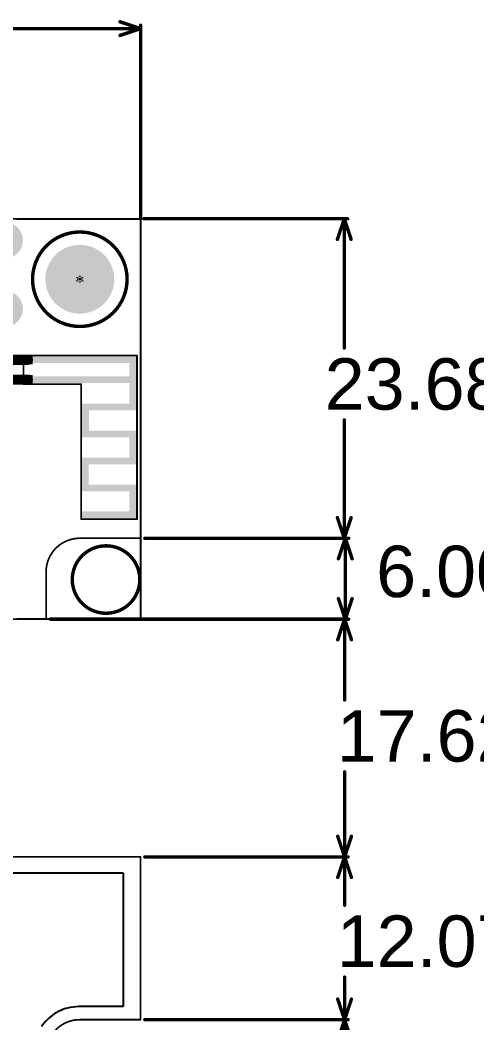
# Model space of a CAD drawing. Header units: inches. Extents: x -21 to 276, y -5 to 220.
# Drawn here: x 100.6 to 134.4, y 35.9 to 110.2 of the extents above; entities that cross this region are included whole.
import ezdxf

# ---------------------------------------------------------------- set-up
doc = ezdxf.new("R2010")
doc.units = ezdxf.units.IN
for name, color, linetype in [('Board_Outline', 216, 'Continuous'), ('Bottom Layer', 5, 'Continuous'), ('Bottom Solder', 6, 'Continuous'), ('Dimensions', 6, 'Continuous'), ('Drill Drawing', 1, 'Continuous'), ('Ground', 16, 'Continuous'), ('Keep-Out Layer', 6, 'Continuous'), ('Multi-Layer', 9, 'Continuous'), ('Pad Holes', 156, 'Continuous'), ('Power + Signal', 76, 'Continuous'), ('Top Layer', 1, 'Continuous'), ('Top Overlay', 2, 'Continuous'), ('Top Paste', 8, 'Continuous'), ('Top Solder', 216, 'Continuous')]:
    doc.layers.add(name, color=color, linetype=linetype)
doc.styles.add('Arial', font='', dxfattribs={"height": 0.2})
doc.styles.get('Arial').set_extended_font_data('Arial')

# ---------------------------------------------------------------- blocks, each defined once
blk = doc.blocks.new('HJ_SMA175_25')
at = {"layer": 'Bottom Layer'}
h = blk.add_hatch(color=5, dxfattribs=at)
edge = h.paths.add_edge_path()
edge.add_arc((-2.54, 2.54), 1.25, 0, 360)
h = blk.add_hatch(color=5, dxfattribs=at)
edge = h.paths.add_edge_path()
edge.add_arc((2.54, 2.54), 1.25, 0, 360)
h = blk.add_hatch(color=5, dxfattribs=at)
edge = h.paths.add_edge_path()
edge.add_arc((0, 0), 1.25, 0, 360)
h = blk.add_hatch(color=5, dxfattribs=at)
edge = h.paths.add_edge_path()
edge.add_arc((-2.54, -2.54), 1.25, 0, 360)
h = blk.add_hatch(color=5, dxfattribs=at)
edge = h.paths.add_edge_path()
edge.add_arc((2.54, -2.54), 1.25, 0, 360)
at = {"layer": 'Bottom Solder'}
h = blk.add_hatch(color=6, dxfattribs=at)
edge = h.paths.add_edge_path()
edge.add_arc((-2.54, 2.54), 1.352, 0, 360)
h = blk.add_hatch(color=6, dxfattribs=at)
edge = h.paths.add_edge_path()
edge.add_arc((2.54, 2.54), 1.352, 0, 360)
h = blk.add_hatch(color=6, dxfattribs=at)
edge = h.paths.add_edge_path()
edge.add_arc((0, 0), 1.352, 0, 360)
h = blk.add_hatch(color=6, dxfattribs=at)
edge = h.paths.add_edge_path()
edge.add_arc((-2.54, -2.54), 1.352, 0, 360)
h = blk.add_hatch(color=6, dxfattribs=at)
edge = h.paths.add_edge_path()
edge.add_arc((2.54, -2.54), 1.352, 0, 360)
at = {"layer": 'Ground'}
h = blk.add_hatch(color=16, dxfattribs=at)
edge = h.paths.add_edge_path()
edge.add_arc((-2.54, 2.54), 1.25, 0, 360)
h = blk.add_hatch(color=16, dxfattribs=at)
edge = h.paths.add_edge_path()
edge.add_arc((2.54, 2.54), 1.25, 0, 360)
h = blk.add_hatch(color=16, dxfattribs=at)
edge = h.paths.add_edge_path()
edge.add_arc((0, 0), 1.25, 0, 360)
h = blk.add_hatch(color=16, dxfattribs=at)
edge = h.paths.add_edge_path()
edge.add_arc((-2.54, -2.54), 1.25, 0, 360)
h = blk.add_hatch(color=16, dxfattribs=at)
edge = h.paths.add_edge_path()
edge.add_arc((2.54, -2.54), 1.25, 0, 360)
at = {"layer": 'Multi-Layer'}
h = blk.add_hatch(color=9, dxfattribs=at)
edge = h.paths.add_edge_path()
edge.add_arc((-2.54, 2.54), 1.25, 0, 360)
h = blk.add_hatch(color=9, dxfattribs=at)
edge = h.paths.add_edge_path()
edge.add_arc((2.54, 2.54), 1.25, 0, 360)
h = blk.add_hatch(color=9, dxfattribs=at)
edge = h.paths.add_edge_path()
edge.add_arc((0, 0), 1.25, 0, 360)
h = blk.add_hatch(color=9, dxfattribs=at)
edge = h.paths.add_edge_path()
edge.add_arc((-2.54, -2.54), 1.25, 0, 360)
h = blk.add_hatch(color=9, dxfattribs=at)
edge = h.paths.add_edge_path()
edge.add_arc((2.54, -2.54), 1.25, 0, 360)
at = {"layer": 'Pad Holes'}
h = blk.add_hatch(color=7, dxfattribs=at)
edge = h.paths.add_edge_path()
edge.add_arc((-2.54, 2.54), 0.75, 0, 360)
h = blk.add_hatch(color=7, dxfattribs=at)
edge = h.paths.add_edge_path()
edge.add_arc((2.54, 2.54), 0.75, 0, 360)
h = blk.add_hatch(color=7, dxfattribs=at)
edge = h.paths.add_edge_path()
edge.add_arc((0, 0), 0.7, 0, 360)
h = blk.add_hatch(color=7, dxfattribs=at)
edge = h.paths.add_edge_path()
edge.add_arc((-2.54, -2.54), 0.75, 0, 360)
h = blk.add_hatch(color=7, dxfattribs=at)
edge = h.paths.add_edge_path()
edge.add_arc((2.54, -2.54), 0.75, 0, 360)
at = {"layer": 'Power + Signal'}
h = blk.add_hatch(color=76, dxfattribs=at)
edge = h.paths.add_edge_path()
edge.add_arc((-2.54, 2.54), 1.25, 0, 360)
h = blk.add_hatch(color=76, dxfattribs=at)
edge = h.paths.add_edge_path()
edge.add_arc((2.54, 2.54), 1.25, 0, 360)
h = blk.add_hatch(color=76, dxfattribs=at)
edge = h.paths.add_edge_path()
edge.add_arc((0, 0), 1.25, 0, 360)
h = blk.add_hatch(color=76, dxfattribs=at)
edge = h.paths.add_edge_path()
edge.add_arc((-2.54, -2.54), 1.25, 0, 360)
h = blk.add_hatch(color=76, dxfattribs=at)
edge = h.paths.add_edge_path()
edge.add_arc((2.54, -2.54), 1.25, 0, 360)
at = {"layer": 'Top Layer'}
h = blk.add_hatch(color=1, dxfattribs=at)
edge = h.paths.add_edge_path()
edge.add_arc((-2.54, 2.54), 1.25, 0, 360)
h = blk.add_hatch(color=1, dxfattribs=at)
edge = h.paths.add_edge_path()
edge.add_arc((2.54, 2.54), 1.25, 0, 360)
h = blk.add_hatch(color=1, dxfattribs=at)
edge = h.paths.add_edge_path()
edge.add_arc((0, 0), 1.25, 0, 360)
h = blk.add_hatch(color=1, dxfattribs=at)
edge = h.paths.add_edge_path()
edge.add_arc((-2.54, -2.54), 1.25, 0, 360)
h = blk.add_hatch(color=1, dxfattribs=at)
edge = h.paths.add_edge_path()
edge.add_arc((2.54, -2.54), 1.25, 0, 360)
at = {"layer": 'Top Solder'}
h = blk.add_hatch(color=216, dxfattribs=at)
edge = h.paths.add_edge_path()
edge.add_arc((-2.54, 2.54), 1.352, 0, 360)
h = blk.add_hatch(color=216, dxfattribs=at)
edge = h.paths.add_edge_path()
edge.add_arc((2.54, 2.54), 1.352, 0, 360)
h = blk.add_hatch(color=216, dxfattribs=at)
edge = h.paths.add_edge_path()
edge.add_arc((0, 0), 1.352, 0, 360)
h = blk.add_hatch(color=216, dxfattribs=at)
edge = h.paths.add_edge_path()
edge.add_arc((-2.54, -2.54), 1.352, 0, 360)
h = blk.add_hatch(color=216, dxfattribs=at)
edge = h.paths.add_edge_path()
edge.add_arc((2.54, -2.54), 1.352, 0, 360)
at = {"layer": 'Top Overlay'}
for points in [[(1.143, 3.048, 0.127, 0.127, 0), (-1.092, 3.048, 0.127, 0.127, 0)], [(-3.54, -1.54, 0.127, 0.127, 0), (-3.54, 1.46, 0.127, 0.127, 0)], [(3.048, -1.143, 0.127, 0.127, 0), (3.048, 1.092, 0.127, 0.127, 0)], [(1.143, -3.048, 0.127, 0.127, 0), (-1.092, -3.048, 0.127, 0.127, 0)]]:
    blk.add_lwpolyline(points, format="xyseb", dxfattribs=at)
for points in [[(-1.124, 3.048, 0.0635, 0.0635, 1), (-1.06, 3.048, 0.0635, 0.0635, 1)], [(1.111, 3.048, 0.0635, 0.0635, 1), (1.175, 3.048, 0.0635, 0.0635, 1)], [(-3.572, 1.46, 0.0635, 0.0635, 1), (-3.508, 1.46, 0.0635, 0.0635, 1)], [(3.016, 1.092, 0.0635, 0.0635, 1), (3.08, 1.092, 0.0635, 0.0635, 1)], [(-3.572, -1.54, 0.0635, 0.0635, 1), (-3.508, -1.54, 0.0635, 0.0635, 1)], [(3.016, -1.143, 0.0635, 0.0635, 1), (3.08, -1.143, 0.0635, 0.0635, 1)], [(-1.124, -3.048, 0.0635, 0.0635, 1), (-1.06, -3.048, 0.0635, 0.0635, 1)], [(1.111, -3.048, 0.0635, 0.0635, 1), (1.175, -3.048, 0.0635, 0.0635, 1)]]:
    blk.add_lwpolyline(points, format="xyseb", close=True, dxfattribs=at)
at = {"layer": 'Top Overlay', "style": 'Arial'}
blk.add_text('PCB EDGE', height=0.3, rotation=90, dxfattribs=at).set_placement((-2.904, -1.135))
blk = doc.blocks.new('ANT__184')
at = {"layer": 'Top Layer'}
for points in [[(-4.929, -2.859), (-4.429, -2.859), (-4.429, 4.941), (-4.929, 4.941)], [(-4.928, 4.941), (-4.928, 4.441), (-0.928, 4.441), (-0.928, 4.941)], [(-3.45, -2.86), (-2.95, -2.86), (-2.95, 4.94), (-3.45, 4.94)], [(-1.428, 0.941), (-0.928, 0.941), (-0.928, 4.941), (-1.428, 4.941)], [(1.072, 4.941), (0.572, 4.941), (0.572, 0.941), (1.072, 0.941)], [(0.578, 4.947), (0.578, 4.447), (3.078, 4.447), (3.078, 4.947)], [(2.572, 0.941), (3.072, 0.941), (3.072, 4.941), (2.572, 4.941)], [(5.072, 4.941), (4.572, 4.941), (4.572, 0.941), (5.072, 0.941)], [(4.578, 4.947), (4.578, 4.447), (7.078, 4.447), (7.078, 4.947)], [(6.572, 0.941), (7.072, 0.941), (7.072, 4.941), (6.572, 4.941)], [(1.078, 0.947), (1.078, 1.447), (-1.422, 1.447), (-1.422, 0.947)], [(5.078, 0.935), (5.078, 1.435), (2.578, 1.435), (2.578, 0.935)], [(-4.928, -2.829), (-4.428, -2.829), (-4.428, -3.329), (-4.928, -3.329)], [(-3.45, -2.83), (-2.95, -2.83), (-2.95, -3.33), (-3.45, -3.33)]]:
    blk.add_hatch(color=1, dxfattribs=at).paths.add_polyline_path(points)
at = {"layer": 'Top Paste'}
for points in [[(-4.928, -2.829), (-4.428, -2.829), (-4.428, -3.329), (-4.928, -3.329)], [(-3.45, -2.83), (-2.95, -2.83), (-2.95, -3.33), (-3.45, -3.33)]]:
    blk.add_hatch(color=8, dxfattribs=at).paths.add_polyline_path(points)
at = {"layer": 'Top Solder'}
for points in [[(-5.03, -2.728), (-4.327, -2.728), (-4.327, -3.431), (-5.03, -3.431)], [(-3.552, -2.728), (-2.848, -2.728), (-2.848, -3.432), (-3.552, -3.432)]]:
    blk.add_hatch(color=216, dxfattribs=at).paths.add_polyline_path(points)
at = {"layer": 'Top Overlay'}
for points in [[(7.14, 5.01, 0.127, 0.127, 0), (-5, 5.01, 0.127, 0.127, 0)], [(-5, -3.4, 0.127, 0.127, 0), (-5, 5.01, 0.127, 0.127, 0)], [(7.14, 0.87, 0.127, 0.127, 0), (7.14, 5.01, 0.127, 0.127, 0)], [(-2.87, -3.4, 0.127, 0.127, 0), (-2.87, 0.87, 0.127, 0.127, 0)], [(7.14, 0.87, 0.127, 0.127, 0), (-2.87, 0.87, 0.127, 0.127, 0)], [(-2.88, -3.4, 0.127, 0.127, 0), (-5, -3.4, 0.127, 0.127, 0)]]:
    blk.add_lwpolyline(points, format="xyseb", dxfattribs=at)
for points in [[(-5.032, 5.01, 0.0635, 0.0635, 1), (-4.968, 5.01, 0.0635, 0.0635, 1)], [(-5.032, 5.01, 0.0635, 0.0635, 1), (-4.968, 5.01, 0.0635, 0.0635, 1)], [(7.108, 5.01, 0.0635, 0.0635, 1), (7.172, 5.01, 0.0635, 0.0635, 1)], [(7.108, 5.01, 0.0635, 0.0635, 1), (7.172, 5.01, 0.0635, 0.0635, 1)], [(-2.902, 0.87, 0.0635, 0.0635, 1), (-2.838, 0.87, 0.0635, 0.0635, 1)], [(-2.902, 0.87, 0.0635, 0.0635, 1), (-2.838, 0.87, 0.0635, 0.0635, 1)], [(7.108, 0.87, 0.0635, 0.0635, 1), (7.172, 0.87, 0.0635, 0.0635, 1)], [(7.108, 0.87, 0.0635, 0.0635, 1), (7.172, 0.87, 0.0635, 0.0635, 1)], [(-5.032, -3.4, 0.0635, 0.0635, 1), (-4.968, -3.4, 0.0635, 0.0635, 1)], [(-5.032, -3.4, 0.0635, 0.0635, 1), (-4.968, -3.4, 0.0635, 0.0635, 1)], [(-2.912, -3.4, 0.0635, 0.0635, 1), (-2.848, -3.4, 0.0635, 0.0635, 1)], [(-2.902, -3.4, 0.0635, 0.0635, 1), (-2.838, -3.4, 0.0635, 0.0635, 1)]]:
    blk.add_lwpolyline(points, format="xyseb", close=True, dxfattribs=at)

msp = doc.modelspace()

# ---------------------------------------------------------------- hatches: boundary and pattern name
at = {"layer": 'Bottom Solder'}
h = msp.add_hatch(color=6, dxfattribs=at)
edge = h.paths.add_edge_path()
edge.add_arc((105.003, 91), 0.102, 0, 360)
at = {"layer": 'Pad Holes'}
h = msp.add_hatch(color=7, dxfattribs=at)
edge = h.paths.add_edge_path()
edge.add_arc((105.003, 91), 2.55, 0, 360)
at = {"layer": 'Top Solder'}
h = msp.add_hatch(color=216, dxfattribs=at)
edge = h.paths.add_edge_path()
edge.add_arc((105.003, 91), 0.102, 0, 360)

# ---------------------------------------------------------------- linework, layer by layer
at = {"layer": 'Board_Outline'}
for points in [[(-4.499, 95.482, 0.127, 0.127, 0), (109.501, 95.482, 0.127, 0.127, 0)], [(109.501, 71.801, 0.127, 0.127, 0), (109.501, 95.482, 0.127, 0.127, 0)], [(102.503, 69.301, 0.127, 0.127, -0.414214), (105.003, 71.801, 0.127, 0.127, 0)], [(105.003, 71.801, 0.127, 0.127, 0), (109.501, 71.801, 0.127, 0.127, 0)], [(102.503, 65.801, 0.127, 0.127, 0), (102.503, 69.301, 0.127, 0.127, 0)], [(88.751, 65.801, 0.127, 0.127, 0), (102.503, 65.801, 0.127, 0.127, 0)], [(88.75, 48.181, 0.127, 0.127, 0), (109.501, 48.181, 0.127, 0.127, 0)], [(109.501, 36.114, 0.127, 0.127, 0), (109.501, 48.181, 0.127, 0.127, 0)], [(102.503, 33.614, 0.127, 0.127, -0.414214), (105.003, 36.114, 0.127, 0.127, 0)], [(105.003, 36.114, 0.127, 0.127, 0), (109.501, 36.114, 0.127, 0.127, 0)]]:
    msp.add_lwpolyline(points, format="xyseb", dxfattribs=at)
for points in [[(109.47, 95.482, 0.0635, 0.0635, 1), (109.533, 95.482, 0.0635, 0.0635, 1)], [(109.47, 95.482, 0.0635, 0.0635, 1), (109.533, 95.482, 0.0635, 0.0635, 1)], [(104.971, 71.801, 0.0635, 0.0635, 1), (105.035, 71.801, 0.0635, 0.0635, 1)], [(104.971, 71.801, 0.0635, 0.0635, 1), (105.035, 71.801, 0.0635, 0.0635, 1)], [(109.47, 71.801, 0.0635, 0.0635, 1), (109.533, 71.801, 0.0635, 0.0635, 1)], [(109.47, 71.801, 0.0635, 0.0635, 1), (109.533, 71.801, 0.0635, 0.0635, 1)], [(102.471, 69.301, 0.0635, 0.0635, 1), (102.535, 69.301, 0.0635, 0.0635, 1)], [(102.471, 69.301, 0.0635, 0.0635, 1), (102.535, 69.301, 0.0635, 0.0635, 1)], [(102.471, 65.801, 0.0635, 0.0635, 1), (102.535, 65.801, 0.0635, 0.0635, 1)], [(102.471, 65.801, 0.0635, 0.0635, 1), (102.535, 65.801, 0.0635, 0.0635, 1)], [(109.47, 48.181, 0.0635, 0.0635, 1), (109.533, 48.181, 0.0635, 0.0635, 1)], [(109.47, 48.181, 0.0635, 0.0635, 1), (109.533, 48.181, 0.0635, 0.0635, 1)], [(104.971, 36.114, 0.0635, 0.0635, 1), (105.035, 36.114, 0.0635, 0.0635, 1)], [(104.971, 36.114, 0.0635, 0.0635, 1), (105.035, 36.114, 0.0635, 0.0635, 1)], [(109.47, 36.114, 0.0635, 0.0635, 1), (109.533, 36.114, 0.0635, 0.0635, 1)], [(109.47, 36.114, 0.0635, 0.0635, 1), (109.533, 36.114, 0.0635, 0.0635, 1)]]:
    msp.add_lwpolyline(points, format="xyseb", close=True, dxfattribs=at)
at = {"layer": 'Bottom Layer'}
for p, q in [((100.33, 95.482), (109.501, 95.482)), ((109.501, 95.482), (109.501, 65.801)), ((109.501, 65.801), (100.33, 65.801)), ((87.376, 46.99), (108.204, 46.99)), ((108.204, 46.99), (108.204, 37.084)), ((103.084, 36.521), (102.737, 36.255)), ((103.462, 36.74), (103.084, 36.521)), ((103.866, 36.907), (103.462, 36.74)), ((104.287, 37.02), (103.866, 36.907)), ((104.72, 37.077), (104.287, 37.02)), ((104.939, 37.084), (104.72, 37.077)), ((108.204, 37.084), (104.939, 37.084)), ((102.429, 35.947), (102.163, 35.6)), ((102.737, 36.255), (102.429, 35.947))]:
    msp.add_line(p, q, dxfattribs=at)
at = {"layer": 'Dimensions'}
for points in [[(107.977, 110.084, 0.254, 0.254, 0), (109.501, 109.576, 0.254, 0.254, 0)], [(66.15, 109.576, 0.254, 0.254, 0), (109.501, 109.576, 0.254, 0.254, 0)], [(107.977, 109.068, 0.254, 0.254, 0), (109.501, 109.576, 0.254, 0.254, 0)], [(109.501, 95.482, 0.254, 0.254, 0), (109.501, 109.83, 0.254, 0.254, 0)], [(109.755, 95.482, 0.254, 0.254, 0), (124.841, 95.482, 0.254, 0.254, 0)], [(124.079, 93.958, 0.254, 0.254, 0), (124.587, 95.482, 0.254, 0.254, 0)], [(124.587, 95.482, 0.254, 0.254, 0), (125.095, 93.958, 0.254, 0.254, 0)], [(124.587, 85.902, 0.254, 0.254, 0), (124.587, 95.482, 0.254, 0.254, 0)], [(124.587, 71.801, 0.254, 0.254, 0), (124.587, 80.569, 0.254, 0.254, 0)], [(124.079, 73.325, 0.254, 0.254, 0), (124.587, 71.801, 0.254, 0.254, 0)], [(124.587, 71.801, 0.254, 0.254, 0), (125.095, 73.325, 0.254, 0.254, 0)], [(109.819, 71.801, 0.254, 0.254, 0), (124.917, 71.801, 0.254, 0.254, 0)], [(109.819, 71.801, 0.254, 0.254, 0), (124.841, 71.801, 0.254, 0.254, 0)], [(124.155, 70.277, 0.254, 0.254, 0), (124.663, 71.801, 0.254, 0.254, 0)], [(124.663, 71.801, 0.254, 0.254, 0), (125.171, 70.277, 0.254, 0.254, 0)], [(124.663, 68.801, 0.254, 0.254, 0), (124.663, 71.801, 0.254, 0.254, 0)], [(124.663, 65.801, 0.254, 0.254, 0), (124.663, 68.801, 0.254, 0.254, 0)], [(124.155, 67.325, 0.254, 0.254, 0), (124.663, 65.801, 0.254, 0.254, 0)], [(124.663, 65.801, 0.254, 0.254, 0), (125.171, 67.325, 0.254, 0.254, 0)], [(102.821, 65.801, 0.254, 0.254, 0), (124.866, 65.801, 0.254, 0.254, 0)], [(102.821, 65.801, 0.254, 0.254, 0), (124.917, 65.801, 0.254, 0.254, 0)], [(124.104, 64.277, 0.254, 0.254, 0), (124.612, 65.801, 0.254, 0.254, 0)], [(124.612, 65.801, 0.254, 0.254, 0), (125.12, 64.277, 0.254, 0.254, 0)], [(124.612, 59.816, 0.254, 0.254, 0), (124.612, 65.801, 0.254, 0.254, 0)], [(124.612, 48.181, 0.254, 0.254, 0), (124.612, 54.483, 0.254, 0.254, 0)], [(124.104, 49.705, 0.254, 0.254, 0), (124.612, 48.181, 0.254, 0.254, 0)], [(124.612, 48.181, 0.254, 0.254, 0), (125.12, 49.705, 0.254, 0.254, 0)], [(109.819, 48.181, 0.254, 0.254, 0), (124.866, 48.181, 0.254, 0.254, 0)], [(109.819, 48.181, 0.254, 0.254, 0), (124.866, 48.181, 0.254, 0.254, 0)], [(124.104, 46.657, 0.254, 0.254, 0), (124.612, 48.181, 0.254, 0.254, 0)], [(124.612, 48.181, 0.254, 0.254, 0), (125.12, 46.657, 0.254, 0.254, 0)], [(124.612, 44.601, 0.254, 0.254, 0), (124.612, 48.181, 0.254, 0.254, 0)], [(124.612, 36.114, 0.254, 0.254, 0), (124.612, 39.268, 0.254, 0.254, 0)], [(124.104, 37.638, 0.254, 0.254, 0), (124.612, 36.114, 0.254, 0.254, 0)], [(124.612, 36.114, 0.254, 0.254, 0), (125.12, 37.638, 0.254, 0.254, 0)], [(109.819, 36.114, 0.254, 0.254, 0), (124.866, 36.114, 0.254, 0.254, 0)], [(109.819, 36.114, 0.254, 0.254, 0), (124.866, 36.114, 0.254, 0.254, 0)], [(124.104, 34.59, 0.254, 0.254, 0), (124.612, 36.114, 0.254, 0.254, 0)], [(124.612, 36.114, 0.254, 0.254, 0), (125.12, 34.59, 0.254, 0.254, 0)], [(124.612, 33.114, 0.254, 0.254, 0), (124.612, 36.114, 0.254, 0.254, 0)]]:
    msp.add_lwpolyline(points, format="xyseb", dxfattribs=at)
for points in [[(107.914, 110.084, 0.127, 0.127, 1), (108.041, 110.084, 0.127, 0.127, 1)], [(109.438, 109.83, 0.127, 0.127, 1), (109.565, 109.83, 0.127, 0.127, 1)], [(109.438, 109.576, 0.127, 0.127, 1), (109.565, 109.576, 0.127, 0.127, 1)], [(109.438, 109.576, 0.127, 0.127, 1), (109.565, 109.576, 0.127, 0.127, 1)], [(109.438, 109.576, 0.127, 0.127, 1), (109.565, 109.576, 0.127, 0.127, 1)], [(107.914, 109.068, 0.127, 0.127, 1), (108.041, 109.068, 0.127, 0.127, 1)], [(109.438, 95.482, 0.127, 0.127, 1), (109.565, 95.482, 0.127, 0.127, 1)], [(109.692, 95.482, 0.127, 0.127, 1), (109.819, 95.482, 0.127, 0.127, 1)], [(124.523, 95.482, 0.127, 0.127, 1), (124.65, 95.482, 0.127, 0.127, 1)], [(124.523, 95.482, 0.127, 0.127, 1), (124.65, 95.482, 0.127, 0.127, 1)], [(124.523, 95.482, 0.127, 0.127, 1), (124.65, 95.482, 0.127, 0.127, 1)], [(124.778, 95.482, 0.127, 0.127, 1), (124.904, 95.482, 0.127, 0.127, 1)], [(124.016, 93.958, 0.127, 0.127, 1), (124.142, 93.958, 0.127, 0.127, 1)], [(125.031, 93.958, 0.127, 0.127, 1), (125.159, 93.958, 0.127, 0.127, 1)], [(124.523, 85.902, 0.127, 0.127, 1), (124.65, 85.902, 0.127, 0.127, 1)], [(124.523, 80.569, 0.127, 0.127, 1), (124.65, 80.569, 0.127, 0.127, 1)], [(124.016, 73.325, 0.127, 0.127, 1), (124.142, 73.325, 0.127, 0.127, 1)], [(125.031, 73.325, 0.127, 0.127, 1), (125.159, 73.325, 0.127, 0.127, 1)], [(109.444, 68.739, 0.254, 0.254, 1), (104.444, 68.739, 0.254, 0.254, 1)], [(109.755, 71.801, 0.127, 0.127, 1), (109.882, 71.801, 0.127, 0.127, 1)], [(109.755, 71.801, 0.127, 0.127, 1), (109.882, 71.801, 0.127, 0.127, 1)], [(124.523, 71.801, 0.127, 0.127, 1), (124.65, 71.801, 0.127, 0.127, 1)], [(124.523, 71.801, 0.127, 0.127, 1), (124.65, 71.801, 0.127, 0.127, 1)], [(124.523, 71.801, 0.127, 0.127, 1), (124.65, 71.801, 0.127, 0.127, 1)], [(124.6, 71.801, 0.127, 0.127, 1), (124.727, 71.801, 0.127, 0.127, 1)], [(124.6, 71.801, 0.127, 0.127, 1), (124.727, 71.801, 0.127, 0.127, 1)], [(124.6, 71.801, 0.127, 0.127, 1), (124.727, 71.801, 0.127, 0.127, 1)], [(124.778, 71.801, 0.127, 0.127, 1), (124.904, 71.801, 0.127, 0.127, 1)], [(124.854, 71.801, 0.127, 0.127, 1), (124.981, 71.801, 0.127, 0.127, 1)], [(124.092, 70.277, 0.127, 0.127, 1), (124.219, 70.277, 0.127, 0.127, 1)], [(125.108, 70.277, 0.127, 0.127, 1), (125.235, 70.277, 0.127, 0.127, 1)], [(104.38, 68.739, 0.127, 0.127, 1), (104.507, 68.739, 0.127, 0.127, 1)], [(109.381, 68.739, 0.127, 0.127, 1), (109.508, 68.739, 0.127, 0.127, 1)], [(124.6, 68.801, 0.127, 0.127, 1), (124.727, 68.801, 0.127, 0.127, 1)], [(124.6, 68.801, 0.127, 0.127, 1), (124.727, 68.801, 0.127, 0.127, 1)], [(124.092, 67.325, 0.127, 0.127, 1), (124.219, 67.325, 0.127, 0.127, 1)], [(125.108, 67.325, 0.127, 0.127, 1), (125.235, 67.325, 0.127, 0.127, 1)], [(102.757, 65.801, 0.127, 0.127, 1), (102.884, 65.801, 0.127, 0.127, 1)], [(102.757, 65.801, 0.127, 0.127, 1), (102.884, 65.801, 0.127, 0.127, 1)], [(124.549, 65.801, 0.127, 0.127, 1), (124.676, 65.801, 0.127, 0.127, 1)], [(124.549, 65.801, 0.127, 0.127, 1), (124.676, 65.801, 0.127, 0.127, 1)], [(124.549, 65.801, 0.127, 0.127, 1), (124.676, 65.801, 0.127, 0.127, 1)], [(124.6, 65.801, 0.127, 0.127, 1), (124.727, 65.801, 0.127, 0.127, 1)], [(124.6, 65.801, 0.127, 0.127, 1), (124.727, 65.801, 0.127, 0.127, 1)], [(124.6, 65.801, 0.127, 0.127, 1), (124.727, 65.801, 0.127, 0.127, 1)], [(124.803, 65.801, 0.127, 0.127, 1), (124.93, 65.801, 0.127, 0.127, 1)], [(124.854, 65.801, 0.127, 0.127, 1), (124.981, 65.801, 0.127, 0.127, 1)], [(124.041, 64.277, 0.127, 0.127, 1), (124.168, 64.277, 0.127, 0.127, 1)], [(125.057, 64.277, 0.127, 0.127, 1), (125.184, 64.277, 0.127, 0.127, 1)], [(124.549, 59.816, 0.127, 0.127, 1), (124.676, 59.816, 0.127, 0.127, 1)], [(124.549, 54.483, 0.127, 0.127, 1), (124.676, 54.483, 0.127, 0.127, 1)], [(124.041, 49.705, 0.127, 0.127, 1), (124.168, 49.705, 0.127, 0.127, 1)], [(125.057, 49.705, 0.127, 0.127, 1), (125.184, 49.705, 0.127, 0.127, 1)], [(109.755, 48.181, 0.127, 0.127, 1), (109.882, 48.181, 0.127, 0.127, 1)], [(109.755, 48.181, 0.127, 0.127, 1), (109.882, 48.181, 0.127, 0.127, 1)], [(124.549, 48.181, 0.127, 0.127, 1), (124.676, 48.181, 0.127, 0.127, 1)], [(124.549, 48.181, 0.127, 0.127, 1), (124.676, 48.181, 0.127, 0.127, 1)], [(124.549, 48.181, 0.127, 0.127, 1), (124.676, 48.181, 0.127, 0.127, 1)], [(124.549, 48.181, 0.127, 0.127, 1), (124.676, 48.181, 0.127, 0.127, 1)], [(124.549, 48.181, 0.127, 0.127, 1), (124.676, 48.181, 0.127, 0.127, 1)], [(124.549, 48.181, 0.127, 0.127, 1), (124.676, 48.181, 0.127, 0.127, 1)], [(124.803, 48.181, 0.127, 0.127, 1), (124.93, 48.181, 0.127, 0.127, 1)], [(124.803, 48.181, 0.127, 0.127, 1), (124.93, 48.181, 0.127, 0.127, 1)], [(124.041, 46.657, 0.127, 0.127, 1), (124.168, 46.657, 0.127, 0.127, 1)], [(125.057, 46.657, 0.127, 0.127, 1), (125.184, 46.657, 0.127, 0.127, 1)], [(124.549, 44.601, 0.127, 0.127, 1), (124.676, 44.601, 0.127, 0.127, 1)], [(124.549, 39.268, 0.127, 0.127, 1), (124.676, 39.268, 0.127, 0.127, 1)], [(124.041, 37.638, 0.127, 0.127, 1), (124.168, 37.638, 0.127, 0.127, 1)], [(125.057, 37.638, 0.127, 0.127, 1), (125.184, 37.638, 0.127, 0.127, 1)], [(109.755, 36.114, 0.127, 0.127, 1), (109.882, 36.114, 0.127, 0.127, 1)], [(109.755, 36.114, 0.127, 0.127, 1), (109.882, 36.114, 0.127, 0.127, 1)], [(124.549, 36.114, 0.127, 0.127, 1), (124.676, 36.114, 0.127, 0.127, 1)], [(124.549, 36.114, 0.127, 0.127, 1), (124.676, 36.114, 0.127, 0.127, 1)], [(124.549, 36.114, 0.127, 0.127, 1), (124.676, 36.114, 0.127, 0.127, 1)], [(124.549, 36.114, 0.127, 0.127, 1), (124.676, 36.114, 0.127, 0.127, 1)], [(124.549, 36.114, 0.127, 0.127, 1), (124.676, 36.114, 0.127, 0.127, 1)], [(124.549, 36.114, 0.127, 0.127, 1), (124.676, 36.114, 0.127, 0.127, 1)], [(124.803, 36.114, 0.127, 0.127, 1), (124.93, 36.114, 0.127, 0.127, 1)], [(124.803, 36.114, 0.127, 0.127, 1), (124.93, 36.114, 0.127, 0.127, 1)]]:
    msp.add_lwpolyline(points, format="xyseb", close=True, dxfattribs=at)
at = {"layer": 'Drill Drawing'}
for points in [[(104.749, 91.127, 0.0508, 0.0508, 0), (104.876, 91, 0.0508, 0.0508, 0)], [(104.749, 91.127, 0.0508, 0.0508, 0), (104.876, 91.127, 0.0508, 0.0508, 0)], [(104.749, 90.873, 0.0508, 0.0508, 0), (104.876, 91, 0.0508, 0.0508, 0)], [(104.749, 90.873, 0.0508, 0.0508, 0), (104.876, 90.873, 0.0508, 0.0508, 0)], [(104.876, 91.127, 0.0508, 0.0508, 0), (105.003, 91.254, 0.0508, 0.0508, 0)], [(104.876, 90.873, 0.0508, 0.0508, 0), (105.003, 90.746, 0.0508, 0.0508, 0)], [(105.003, 91.254, 0.0508, 0.0508, 0), (105.13, 91.127, 0.0508, 0.0508, 0)], [(105.003, 90.746, 0.0508, 0.0508, 0), (105.13, 90.873, 0.0508, 0.0508, 0)], [(105.13, 91.127, 0.0508, 0.0508, 0), (105.257, 91.127, 0.0508, 0.0508, 0)], [(105.13, 91, 0.0508, 0.0508, 0), (105.257, 91.127, 0.0508, 0.0508, 0)], [(105.13, 91, 0.0508, 0.0508, 0), (105.257, 90.873, 0.0508, 0.0508, 0)], [(105.13, 90.873, 0.0508, 0.0508, 0), (105.257, 90.873, 0.0508, 0.0508, 0)]]:
    msp.add_lwpolyline(points, format="xyseb", dxfattribs=at)
for points in [[(104.736, 91.127, 0.0254, 0.0254, 1), (104.762, 91.127, 0.0254, 0.0254, 1)], [(104.736, 91.127, 0.0254, 0.0254, 1), (104.762, 91.127, 0.0254, 0.0254, 1)], [(104.736, 90.873, 0.0254, 0.0254, 1), (104.762, 90.873, 0.0254, 0.0254, 1)], [(104.736, 90.873, 0.0254, 0.0254, 1), (104.762, 90.873, 0.0254, 0.0254, 1)], [(104.863, 91.127, 0.0254, 0.0254, 1), (104.889, 91.127, 0.0254, 0.0254, 1)], [(104.863, 91.127, 0.0254, 0.0254, 1), (104.889, 91.127, 0.0254, 0.0254, 1)], [(104.863, 91, 0.0254, 0.0254, 1), (104.889, 91, 0.0254, 0.0254, 1)], [(104.863, 91, 0.0254, 0.0254, 1), (104.889, 91, 0.0254, 0.0254, 1)], [(104.863, 90.873, 0.0254, 0.0254, 1), (104.889, 90.873, 0.0254, 0.0254, 1)], [(104.863, 90.873, 0.0254, 0.0254, 1), (104.889, 90.873, 0.0254, 0.0254, 1)], [(104.99, 91.254, 0.0254, 0.0254, 1), (105.016, 91.254, 0.0254, 0.0254, 1)], [(104.99, 91.254, 0.0254, 0.0254, 1), (105.016, 91.254, 0.0254, 0.0254, 1)], [(104.99, 90.746, 0.0254, 0.0254, 1), (105.016, 90.746, 0.0254, 0.0254, 1)], [(104.99, 90.746, 0.0254, 0.0254, 1), (105.016, 90.746, 0.0254, 0.0254, 1)], [(105.117, 91.127, 0.0254, 0.0254, 1), (105.143, 91.127, 0.0254, 0.0254, 1)], [(105.117, 91.127, 0.0254, 0.0254, 1), (105.143, 91.127, 0.0254, 0.0254, 1)], [(105.117, 91, 0.0254, 0.0254, 1), (105.143, 91, 0.0254, 0.0254, 1)], [(105.117, 91, 0.0254, 0.0254, 1), (105.143, 91, 0.0254, 0.0254, 1)], [(105.117, 90.873, 0.0254, 0.0254, 1), (105.143, 90.873, 0.0254, 0.0254, 1)], [(105.117, 90.873, 0.0254, 0.0254, 1), (105.143, 90.873, 0.0254, 0.0254, 1)], [(105.244, 91.127, 0.0254, 0.0254, 1), (105.27, 91.127, 0.0254, 0.0254, 1)], [(105.244, 91.127, 0.0254, 0.0254, 1), (105.27, 91.127, 0.0254, 0.0254, 1)], [(105.244, 90.873, 0.0254, 0.0254, 1), (105.27, 90.873, 0.0254, 0.0254, 1)], [(105.244, 90.873, 0.0254, 0.0254, 1), (105.27, 90.873, 0.0254, 0.0254, 1)]]:
    msp.add_lwpolyline(points, format="xyseb", close=True, dxfattribs=at)
at = {"layer": 'Ground'}
for p, q in [((100.33, 95.482), (109.501, 95.482)), ((109.501, 95.482), (109.501, 65.801)), ((109.501, 65.801), (100.33, 65.801)), ((87.376, 46.99), (108.204, 46.99)), ((108.204, 46.99), (108.204, 37.084)), ((103.084, 36.521), (102.737, 36.255)), ((103.462, 36.74), (103.084, 36.521)), ((103.866, 36.907), (103.462, 36.74)), ((104.287, 37.02), (103.866, 36.907)), ((104.72, 37.077), (104.287, 37.02)), ((104.939, 37.084), (104.72, 37.077)), ((108.204, 37.084), (104.939, 37.084)), ((102.429, 35.947), (102.163, 35.6)), ((102.737, 36.255), (102.429, 35.947))]:
    msp.add_line(p, q, dxfattribs=at)
at = {"layer": 'Keep-Out Layer'}
for points in [[(108.503, 91, 0.127, 0.127, 1), (101.503, 91, 0.127, 0.127, 1)], [(101.471, 91, 0.0635, 0.0635, 1), (101.535, 91, 0.0635, 0.0635, 1)], [(108.471, 91, 0.0635, 0.0635, 1), (108.535, 91, 0.0635, 0.0635, 1)]]:
    msp.add_lwpolyline(points, format="xyseb", close=True, dxfattribs=at)
at = {"layer": 'Power + Signal'}
for p, q in [((100.33, 95.482), (109.501, 95.482)), ((109.501, 95.482), (109.501, 65.801)), ((109.501, 65.801), (100.33, 65.801)), ((87.376, 46.99), (108.204, 46.99)), ((108.204, 46.99), (108.204, 37.084)), ((103.084, 36.521), (102.737, 36.255)), ((103.462, 36.74), (103.084, 36.521)), ((103.866, 36.907), (103.462, 36.74)), ((104.287, 37.02), (103.866, 36.907)), ((104.72, 37.077), (104.287, 37.02)), ((104.939, 37.084), (104.72, 37.077)), ((108.204, 37.084), (104.939, 37.084)), ((102.429, 35.947), (102.163, 35.6)), ((102.737, 36.255), (102.429, 35.947))]:
    msp.add_line(p, q, dxfattribs=at)
at = {"layer": 'Top Layer'}
for p, q in [((100.33, 95.482), (109.501, 95.482)), ((109.501, 95.482), (109.501, 65.801)), ((109.501, 65.801), (100.33, 65.801)), ((87.376, 46.99), (108.204, 46.99)), ((108.204, 46.99), (108.204, 37.084)), ((103.084, 36.521), (102.737, 36.255)), ((103.462, 36.74), (103.084, 36.521)), ((103.866, 36.907), (103.462, 36.74)), ((104.287, 37.02), (103.866, 36.907)), ((104.72, 37.077), (104.287, 37.02)), ((104.939, 37.084), (104.72, 37.077)), ((108.204, 37.084), (104.939, 37.084)), ((102.429, 35.947), (102.163, 35.6)), ((102.737, 36.255), (102.429, 35.947))]:
    msp.add_line(p, q, dxfattribs=at)
for points in [[(98.68, 85.033, 0.762, 0.762, 0), (101.147, 85.033, 0.762, 0.762, 0)], [(95.594, 83.555, 0.762, 0.762, 0), (101.146, 83.555, 0.762, 0.762, 0)]]:
    msp.add_lwpolyline(points, format="xyseb", dxfattribs=at)
for points in [[(100.957, 85.033, 0.381, 0.381, 1), (101.338, 85.033, 0.381, 0.381, 1)], [(100.956, 83.555, 0.381, 0.381, 1), (101.337, 83.555, 0.381, 0.381, 1)]]:
    msp.add_lwpolyline(points, format="xyseb", close=True, dxfattribs=at)
at = {"layer": 'Top Overlay'}
for points in [[(108.503, 91, 0.254, 0.254, 1), (101.503, 91, 0.254, 0.254, 1)], [(101.439, 91, 0.127, 0.127, 1), (101.566, 91, 0.127, 0.127, 1)], [(108.439, 91, 0.127, 0.127, 1), (108.566, 91, 0.127, 0.127, 1)]]:
    msp.add_lwpolyline(points, format="xyseb", close=True, dxfattribs=at)

# ---------------------------------------------------------------- block references
at = {"rotation": 270}
for name, p in [('HJ_SMA175_25', (96.897, 91.341)), ('ANT__184', (104.226, 80.355))]:
    msp.add_blockref(name, p, dxfattribs=at)

# ---------------------------------------------------------------- texts
at = {"layer": 'Dimensions', "style": 'Arial'}
for s, p in [('23.68mm', (123.139, 81.331)), ('6.00mm', (126.949, 67.437)), ('17.62mm', (124.028, 55.245)), ('12.07mm', (124.028, 40.03))]:
    msp.add_text(s, height=3.81, rotation=360, dxfattribs=at).set_placement(p)

doc.saveas('drawing.dxf')
